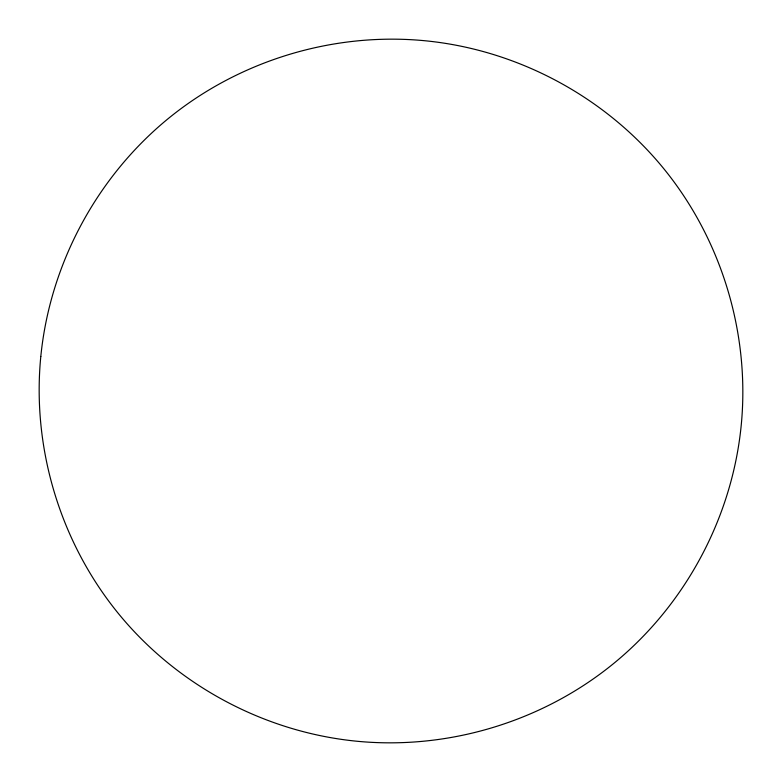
<?xml version="1.0" encoding="UTF-8"?>
<svg xmlns="http://www.w3.org/2000/svg" width="782" height="782" viewBox="0 0 782 782"><rect width="100%" height="100%" fill="white"/><g stroke="black" fill="none" stroke-linecap="round" stroke-linejoin="round"><path stroke-width="1.17" d="M40.801 356.504C31.779 448.369 60.439 542.874 118.981 614.241C177.553 685.579 264.648 732.138 356.504 741.199C448.369 750.231 542.874 721.561 614.241 663.019C685.579 604.447 732.128 517.352 741.199 425.496C750.221 333.631 721.561 239.126 663.019 167.759C604.447 96.421 517.352 49.862 425.496 40.801C333.631 31.769 239.126 60.439 167.759 118.981C96.421 177.553 49.872 264.648 40.801 356.504"/></g></svg>
